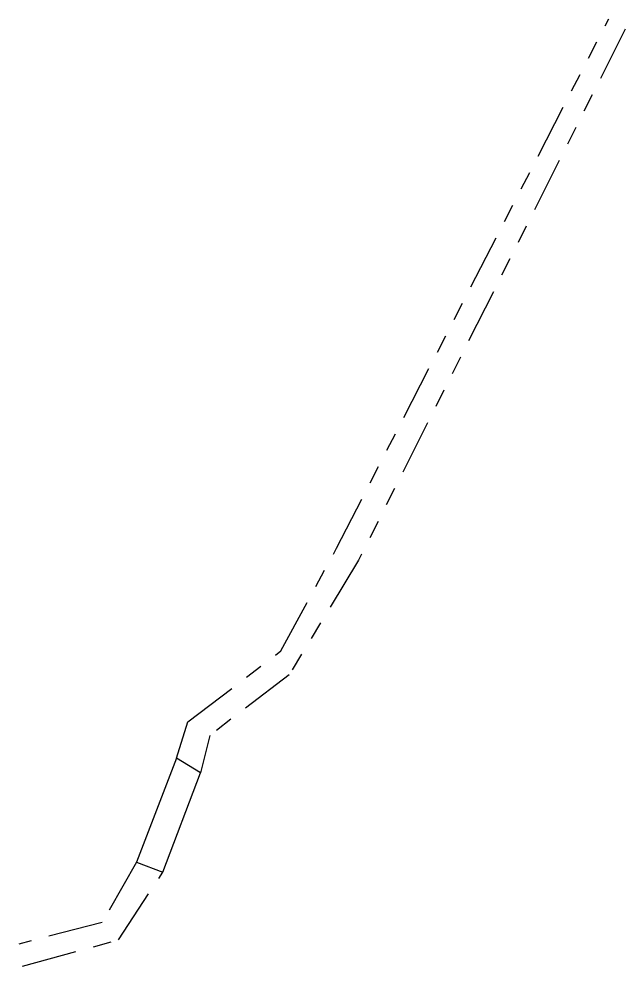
# Model space of a CAD drawing. Extents: x 203665 to 205970, y 4870865 to 4873745.
# Drawn here: x 204782.7 to 204832.2, y 4873098.8 to 4873176.2 of the extents above; entities that cross this region are included whole.
import ezdxf

# ---------------------------------------------------------------- set-up
doc = ezdxf.new("R2010")
doc.units = 0
doc.header["$LTSCALE"] = 1.5
doc.header["$MEASUREMENT"] = 0
doc.linetypes.add('TRACO_25', pattern=[8, 3, -1, 1, -1, 1, -1])
doc.layers.add('SV-PONTE-BUEIRO', color=251, linetype='CONTINUOUS')
doc.layers.add('SV-RUA-NAO-PAV', color=7, linetype='CONTINUOUS')

msp = doc.modelspace()

# ---------------------------------------------------------------- linework, layer by layer
at = {"layer": 'SV-PONTE-BUEIRO', "linetype": 'Continuous'}
msp.add_polyline3d([(204792.2858, 4873107.311214, 3.896999), (204794.445534, 4873106.501051, 3.896999), (204797.522579, 4873114.611444, 3.788517), (204795.552689, 4873115.821625, 3.788517)], close=True, dxfattribs=at)
at = {"layer": 'SV-RUA-NAO-PAV', "linetype": 'TRACO_25'}
for points in [[(204795.552689, 4873115.821625, 3.758931), (204796.501647, 4873118.791778, 3.758931), (204804.09831, 4873124.581787, 3.50252), (204808.654935, 4873132.992127, 3.423625), (204830.897852, 4873176.22393, 5.149468)], [(204832.237781, 4873175.383806, 5.198778), (204810.454801, 4873132.001969, 3.532106), (204804.778695, 4873122.641622, 3.768793), (204798.291552, 4873117.671612, 3.749069), (204797.522579, 4873114.611444, 3.749069)], [(204792.2858, 4873107.311214, 3.896999), (204789.487804, 4873102.391022, 3.896999), (204782.679841, 4873100.631245, 3.896999)], [(204782.980274, 4873098.831108, 3.896999), (204790.8179, 4873100.960859, 3.896999), (204794.445534, 4873106.501051, 3.896999)]]:
    msp.add_polyline3d(points, dxfattribs=at)

doc.saveas('drawing.dxf')
